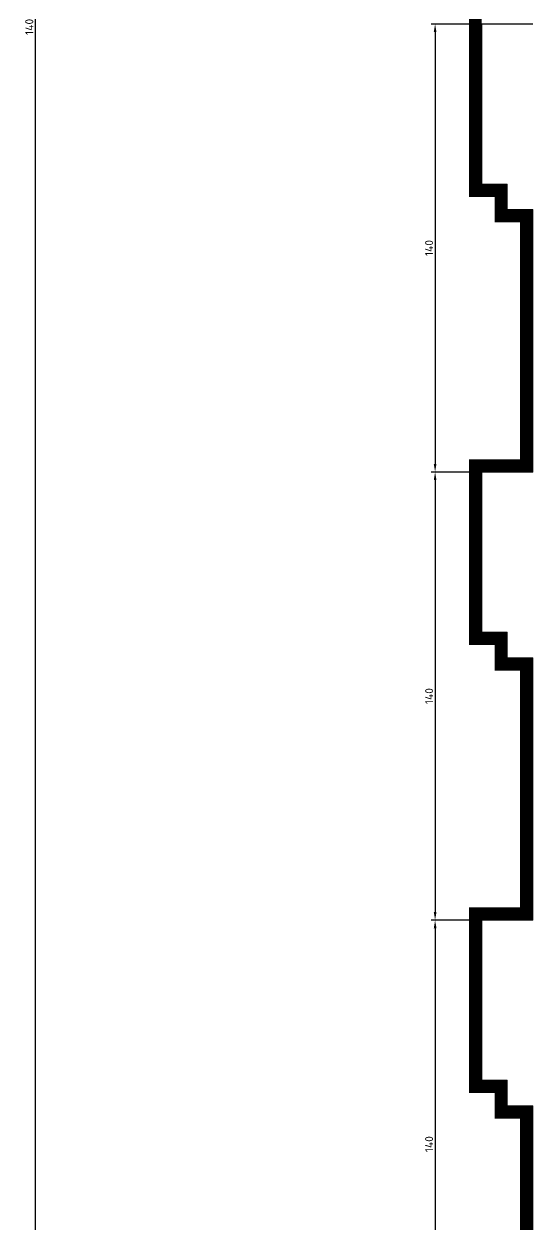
# Model space of a CAD drawing. Header units: millimetres. Extents: x 1757 to 4342, y -1901 to 53.
# Drawn here: x 1756.7 to 1915.5, y -1110.6 to -735.3 of the extents above; entities that cross this region are included whole.
import ezdxf

# ---------------------------------------------------------------- set-up
doc = ezdxf.new("R2010")
doc.units = ezdxf.units.MM
doc.header["$LTSCALE"] = 0.1
doc.styles.get("Standard").update_dxf_attribs({"font": 'txt.shx'})
doc.dimstyles.new('ISO-25', dxfattribs={"dimtxt": 2.5, "dimasz": 2.5, "dimexe": 1.25, "dimexo": 0, "dimtad": 1, "dimdec": 0, "dimtxsty": 'Standard', "dimcen": 2.5, "dimadec": 0, "dimazin": 0, "dimtfac": 1, "dimtdec": 0, "dimtmove": 0, "dimatfit": 3, "dimfxl": 1, "dimarcsym": 0})

# ---------------------------------------------------------------- blocks, each defined once
blk = doc.blocks.new('*D599')
at = {"color": 0, "linetype": 'ByBlock', "lineweight": -2}
for p, q in [((1915.55, -735.31), (1883.75, -735.31)), ((1885, -737.81), (1885, -872.81)), ((1915.55, -875.31), (1883.75, -875.31))]:
    blk.add_line(p, q, dxfattribs=at)
at = {"color": 0, "linetype": 'ByBlock', "lineweight": 15}
for points in [[(1884.59, -737.81), (1885.42, -737.81), (1885, -735.31)], [(1884.59, -872.81), (1885.42, -872.81), (1885, -875.31)]]:
    blk.add_solid(points, dxfattribs=at)
at = {"layer": 'Defpoints', "color": 0, "linetype": 'ByBlock', "lineweight": 15}
for p in [(1915.55, -735.31), (1885, -875.31), (1915.55, -875.31)]:
    blk.add_point(p, dxfattribs=at)
at = {"color": 0, "linetype": 'ByBlock', "lineweight": 15, "insert": (1883.13, -805.31), "char_height": 2.5, "attachment_point": 5, "rotation": 90}
blk.add_mtext('140', dxfattribs=at)
blk = doc.blocks.new('*D600')
at = {"color": 0, "linetype": 'ByBlock', "lineweight": -2}
for p, q in [((1915.55, -875.31), (1883.75, -875.31)), ((1885, -877.81), (1885, -1012.81)), ((1915.55, -1015.31), (1883.75, -1015.31))]:
    blk.add_line(p, q, dxfattribs=at)
at = {"color": 0, "linetype": 'ByBlock', "lineweight": 15}
for points in [[(1884.59, -877.81), (1885.42, -877.81), (1885, -875.31)], [(1884.59, -1012.81), (1885.42, -1012.81), (1885, -1015.31)]]:
    blk.add_solid(points, dxfattribs=at)
at = {"layer": 'Defpoints', "color": 0, "linetype": 'ByBlock', "lineweight": 15}
for p in [(1915.55, -875.31), (1885, -1015.31), (1915.55, -1015.31)]:
    blk.add_point(p, dxfattribs=at)
at = {"color": 0, "linetype": 'ByBlock', "lineweight": 15, "insert": (1883.13, -945.31), "char_height": 2.5, "attachment_point": 5, "rotation": 90}
blk.add_mtext('140', dxfattribs=at)
blk = doc.blocks.new('*D602')
at = {"color": 0, "linetype": 'ByBlock', "lineweight": -2}
for p, q in [((1890.8, -35.31), (1758.94, -35.31)), ((1760.19, -37.81), (1760.19, -1432.81)), ((1901.96, -1435.31), (1758.94, -1435.31))]:
    blk.add_line(p, q, dxfattribs=at)
at = {"color": 0, "linetype": 'ByBlock', "lineweight": 15}
for points in [[(1759.77, -37.81), (1760.61, -37.81), (1760.19, -35.31)], [(1759.77, -1432.81), (1760.61, -1432.81), (1760.19, -1435.31)]]:
    blk.add_solid(points, dxfattribs=at)
at = {"layer": 'Defpoints', "color": 0, "linetype": 'ByBlock', "lineweight": 15}
for p in [(1890.8, -35.31), (1760.19, -1435.31), (1901.96, -1435.31)]:
    blk.add_point(p, dxfattribs=at)
at = {"color": 0, "linetype": 'ByBlock', "lineweight": 15, "insert": (1758.31, -735.31), "char_height": 2.5, "attachment_point": 5, "rotation": 90}
blk.add_mtext('1400', dxfattribs=at)
blk = doc.blocks.new('*D603')
at = {"color": 0, "linetype": 'ByBlock', "lineweight": -2}
for p, q in [((1915.55, -1015.31), (1883.75, -1015.31)), ((1885, -1017.81), (1885, -1152.81)), ((1915.55, -1155.31), (1883.75, -1155.31))]:
    blk.add_line(p, q, dxfattribs=at)
at = {"color": 0, "linetype": 'ByBlock', "lineweight": 15}
for points in [[(1884.59, -1017.81), (1885.42, -1017.81), (1885, -1015.31)], [(1884.59, -1152.81), (1885.42, -1152.81), (1885, -1155.31)]]:
    blk.add_solid(points, dxfattribs=at)
at = {"layer": 'Defpoints', "color": 0, "linetype": 'ByBlock', "lineweight": 15}
for p in [(1915.55, -1015.31), (1885, -1155.31), (1915.55, -1155.31)]:
    blk.add_point(p, dxfattribs=at)
at = {"color": 0, "linetype": 'ByBlock', "lineweight": 15, "insert": (1883.13, -1085.31), "char_height": 2.5, "attachment_point": 5, "rotation": 90}
blk.add_mtext('140', dxfattribs=at)

msp = doc.modelspace()

# ---------------------------------------------------------------- linework, layer by layer
at = {"color": 253, "linetype": 'ByBlock', "lineweight": 15, "const_width": 4}
msp.add_lwpolyline([(1897.548, -733.307), (1897.548, -787.307), (1905.548, -787.307), (1905.548, -795.307), (1913.548, -795.307), (1913.548, -873.307), (1897.548, -873.307), (1897.548, -927.307), (1905.548, -927.307), (1905.548, -935.307), (1913.548, -935.307), (1913.548, -1013.307), (1897.548, -1013.307), (1897.548, -1067.307), (1905.548, -1067.307), (1905.548, -1075.307), (1913.548, -1075.307), (1913.548, -1153.307)], dxfattribs=at)
at = {"color": 7, "linetype": 'ByBlock', "lineweight": 15}
msp.add_lwpolyline([(1899.548, -735.307), (1899.548, -785.307), (1907.548, -785.307), (1907.548, -793.307), (1915.548, -793.307), (1915.548, -875.307), (1899.548, -875.307), (1899.548, -925.307), (1907.548, -925.307), (1907.548, -933.307), (1915.548, -933.307), (1915.548, -1015.307), (1899.548, -1015.307), (1899.548, -1065.307), (1907.548, -1065.307), (1907.548, -1073.307), (1915.548, -1073.307), (1915.548, -1155.307)], dxfattribs=at)

# ---------------------------------------------------------------- dimensions: what is measured, and where the dimension line sits
dim = msp.add_linear_dim(base=(1760.189, -1435.307), p1=(1890.795, -35.307), p2=(1901.955, -1435.307), angle=90, dimstyle='ISO-25', override={"dimfxl": 1.25}, dxfattribs=at)
dim.commit()
dim.dimension.update_dxf_attribs({"geometry": '*D602', "text_midpoint": (1760.189, -735.307), "dimtype": 160})
for base, p1, p2, picture, middle in [((1885.002, -875.307), (1915.548, -735.307), (1915.548, -875.307), '*D599', (1883.127, -805.307)), ((1885.002, -1015.307), (1915.548, -875.307), (1915.548, -1015.307), '*D600', (1883.127, -945.307)), ((1885.002, -1155.307), (1915.548, -1015.307), (1915.548, -1155.307), '*D603', (1883.127, -1085.307))]:
    dim = msp.add_linear_dim(base=base, p1=p1, p2=p2, angle=90, dimstyle='ISO-25', override={"dimfxl": 1.25}, dxfattribs=at)
    dim.commit()
    dim.dimension.update_dxf_attribs({"geometry": picture, "text_midpoint": middle})

doc.saveas('drawing.dxf')
